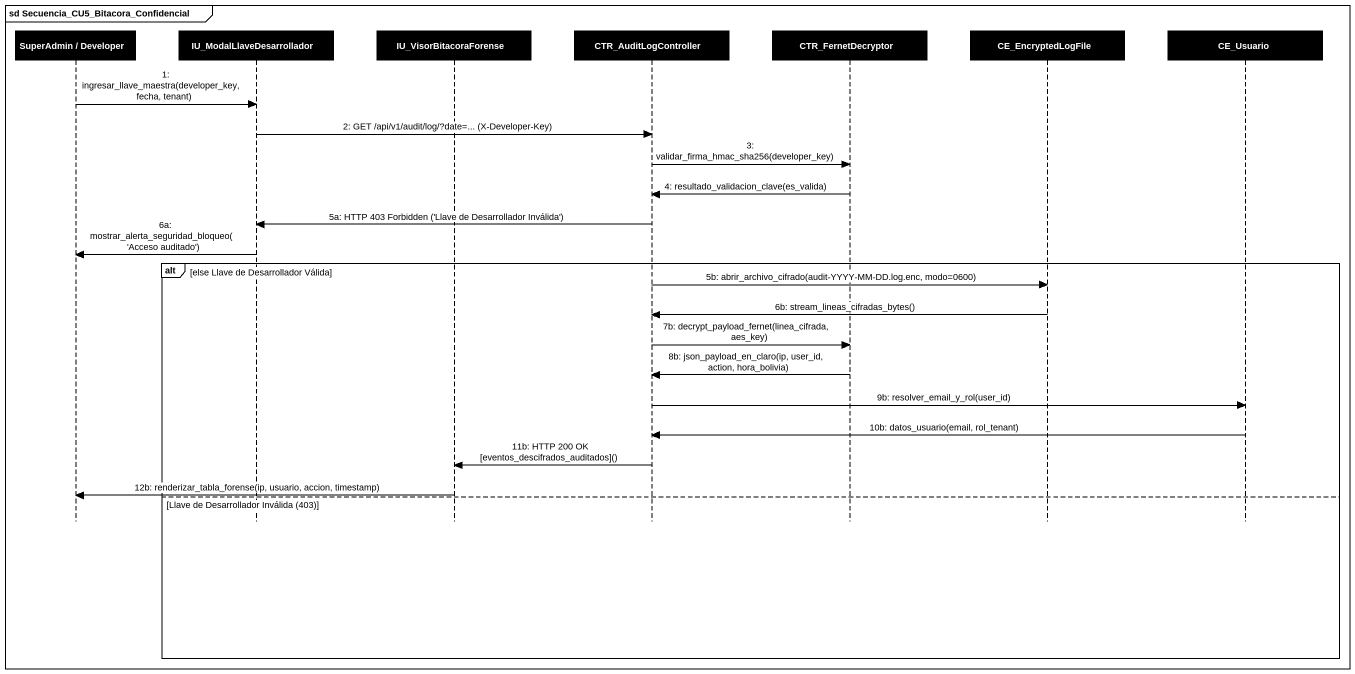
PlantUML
@startuml
mainframe sd Secuencia_CU5_Bitacora_Confidencial
hide footbox
participant "SuperAdmin / Developer" as SuperAdmin_Developer #000000
participant IU_ModalLlaveDesarrollador #000000
participant IU_VisorBitacoraForense #000000
participant CTR_AuditLogController #000000
participant CTR_FernetDecryptor #000000
participant CE_EncryptedLogFile #000000
participant CE_Usuario #000000

SuperAdmin_Developer -> IU_ModalLlaveDesarrollador : 1: ingresar_llave_maestra(developer_key, fecha, tenant)
IU_ModalLlaveDesarrollador -> CTR_AuditLogController : 2: GET /api/v1/audit/log/?date=... (X-Developer-Key)
CTR_AuditLogController -> CTR_FernetDecryptor : 3: validar_firma_hmac_sha256(developer_key)
CTR_FernetDecryptor -> CTR_AuditLogController : 4: resultado_validacion_clave(es_valida)
CTR_AuditLogController -> IU_ModalLlaveDesarrollador : 5a: HTTP 403 Forbidden ('Llave de Desarrollador Inválida')
IU_ModalLlaveDesarrollador -> SuperAdmin_Developer : 6a: mostrar_alerta_seguridad_bloqueo('Acceso auditado')
alt else Llave de Desarrollador Válida
  CTR_AuditLogController -> CE_EncryptedLogFile : 5b: abrir_archivo_cifrado(audit-YYYY-MM-DD.log.enc, modo=0600)
  CE_EncryptedLogFile -> CTR_AuditLogController : 6b: stream_lineas_cifradas_bytes()
  CTR_AuditLogController -> CTR_FernetDecryptor : 7b: decrypt_payload_fernet(linea_cifrada, aes_key)
  CTR_FernetDecryptor -> CTR_AuditLogController : 8b: json_payload_en_claro(ip, user_id, action, hora_bolivia)
  CTR_AuditLogController -> CE_Usuario : 9b: resolver_email_y_rol(user_id)
  CE_Usuario -> CTR_AuditLogController : 10b: datos_usuario(email, rol_tenant)
  CTR_AuditLogController -> IU_VisorBitacoraForense : 11b: HTTP 200 OK [eventos_descifrados_auditados]()
  IU_VisorBitacoraForense -> SuperAdmin_Developer : 12b: renderizar_tabla_forense(ip, usuario, accion, timestamp)
else Llave de Desarrollador Inválida (403)
end
@enduml
